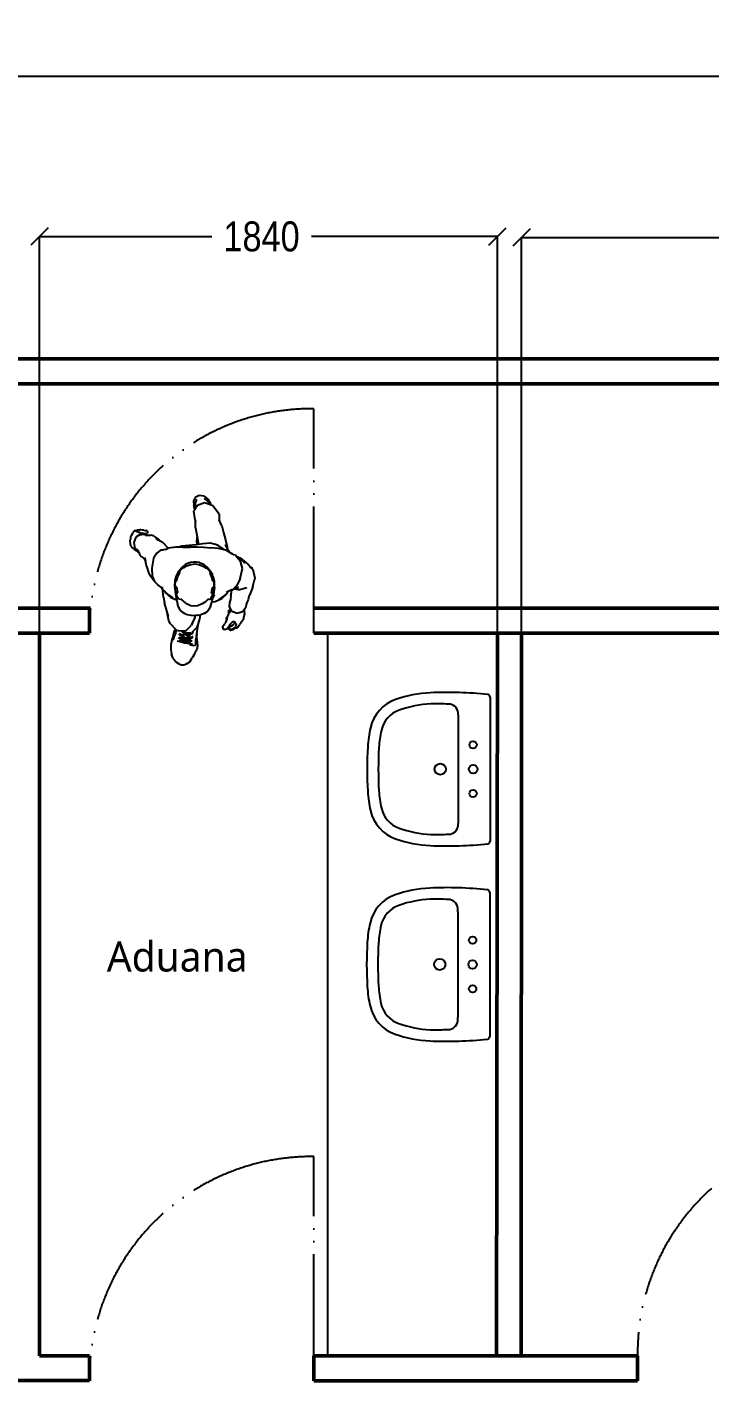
# Model space of a CAD drawing. Header units: millimetres. Extents: x 44692 to 172587, y -26854 to 14445.
# Drawn here: x 56220 to 58959, y -3952 to 1479 of the extents above; entities that cross this region are included whole.
import ezdxf

# ---------------------------------------------------------------- set-up
doc = ezdxf.new("R2010")
doc.units = ezdxf.units.MM
doc.header["$LTSCALE"] = 100
doc.linetypes.add('DIVIDEX2', pattern=[6.604, 5.08, -0.508, 0, -0.508, 0, -0.508])
for name, color, linetype in [('Cotas secundarias', 41, 'Continuous'), ('Muebles', 112, 'Continuous'), ('Personal', 171, 'Continuous'), ('Puertas', 43, 'DIVIDEX2'), ('rotulo', 211, 'Continuous')]:
    doc.layers.add(name, color=color, linetype=linetype)
doc.layers.add('Paredes', color=7, linetype='Continuous', lineweight=50)
doc.styles.add('OpenSans', font='OpenSans-Regular.ttf')
doc.styles.add('OpenSansCondensed-Light', font='OpenSansCondensed-Light.ttf')
doc.dimstyles.new('Cotas Mateo', dxfattribs={"dimtxt": 120, "dimasz": 70, "dimexe": 0.375, "dimexo": 0.125, "dimgap": 0.1, "dimtad": 1, "dimdec": 0, "dimzin": 12, "dimdsep": 46, "dimtxsty": 'OpenSansCondensed-Light', "dimblk": 'OBLIQUE', "dimcen": 2.5, "dimazin": 3, "dimtfac": 0.5, "dimtdec": 0, "dimtmove": 2, "dimatfit": 3, "dimarcsym": 0})
doc.dimstyles.new('Cotas Mateo 2', dxfattribs={"dimtxt": 300, "dimasz": 100, "dimexe": 0.375, "dimexo": 0.125, "dimgap": 0.1, "dimtad": 1, "dimzin": 12, "dimdsep": 46, "dimtxsty": 'OpenSansCondensed-Light', "dimblk": 'OBLIQUE', "dimcen": 2.5, "dimazin": 3, "dimtfac": 0.5, "dimtmove": 2, "dimatfit": 3, "dimarcsym": 0})

# ---------------------------------------------------------------- blocks, each defined once
blk = doc.blocks.new('_OBLIQUE')
at = {"color": 0, "linetype": 'ByBlock'}
blk.add_line((-0.5, -0.5), (0.5, 0.5), dxfattribs=at)
blk = doc.blocks.new('*D58')
at = {"layer": 'Cotas secundarias', "color": 0, "lineweight": -2, "transparency": 16777216}
for p, q in [((51869.6, 147.7), (51869.6, 1282.1)), ((51869.6, 1281.8), (62164.5, 1281.8)), ((72965.5, 1281.8), (63450.4, 1281.8)), ((72965.5, 147.7), (72965.5, 1282.1))]:
    blk.add_line(p, q, dxfattribs=at)
at = {"layer": 'Defpoints', "color": 0, "transparency": 16777216}
for p in [(72965.5, 1281.8), (51869.6, 147.6), (72965.5, 147.6)]:
    blk.add_point(p, dxfattribs=at)
at = {"layer": 'Cotas secundarias', "color": 0, "lineweight": -2, "transparency": 16777216, "xscale": 100, "yscale": 100, "zscale": 100, "rotation": 180}
blk.add_blockref('_OBLIQUE', (51869.6, 1281.8), dxfattribs=at)
at = {"layer": 'Cotas secundarias', "color": 0, "lineweight": -2, "transparency": 16777216, "xscale": 100, "yscale": 100, "zscale": 100}
blk.add_blockref('_OBLIQUE', (72965.5, 1281.8), dxfattribs=at)
at = {"layer": 'Cotas secundarias', "color": 0, "transparency": 16777216, "insert": (62807.4, 1281.8), "char_height": 300, "attachment_point": 5, "style": 'OpenSansCondensed-Light'}
blk.add_mtext('21065', dxfattribs=at)
blk = doc.blocks.new('*D61')
at = {"layer": 'Cotas secundarias', "color": 0, "lineweight": -2, "transparency": 16777216}
for p, q in [((58203.1, -952.7), (58203.1, 635)), ((58203.1, 634.6), (60353.8, 634.6)), ((63157.1, 634.6), (60776.8, 634.6)), ((63157.1, -952.7), (63157.1, 635))]:
    blk.add_line(p, q, dxfattribs=at)
at = {"layer": 'Defpoints', "color": 0, "transparency": 16777216}
for p in [(63157.1, 634.6), (58203.1, -952.8), (63157.1, -952.8)]:
    blk.add_point(p, dxfattribs=at)
at = {"layer": 'Cotas secundarias', "color": 0, "lineweight": -2, "transparency": 16777216, "xscale": 70, "yscale": 70, "zscale": 70, "rotation": 180}
blk.add_blockref('_OBLIQUE', (58203.1, 634.6), dxfattribs=at)
at = {"layer": 'Cotas secundarias', "color": 0, "lineweight": -2, "transparency": 16777216, "xscale": 70, "yscale": 70, "zscale": 70}
blk.add_blockref('_OBLIQUE', (63157.1, 634.6), dxfattribs=at)
at = {"layer": 'Cotas secundarias', "color": 0, "transparency": 16777216, "insert": (60565.3, 634.6), "char_height": 120, "attachment_point": 5, "style": 'OpenSansCondensed-Light'}
blk.add_mtext('4950', dxfattribs=at)
blk = doc.blocks.new('*D62')
at = {"layer": 'Cotas secundarias', "color": 0, "lineweight": -2, "transparency": 16777216}
for p, q in [((56269.6, -952.6), (56269.6, 638.5)), ((56269.6, 638.1), (56960, 638.1)), ((58106.1, 638.1), (57360.2, 638.1)), ((58106.1, -952.6), (58106.1, 638.5))]:
    blk.add_line(p, q, dxfattribs=at)
at = {"layer": 'Defpoints', "color": 0, "transparency": 16777216}
for p in [(56269.6, 638.1), (56269.6, -952.7), (58106.1, -952.7)]:
    blk.add_point(p, dxfattribs=at)
at = {"layer": 'Cotas secundarias', "color": 0, "lineweight": -2, "transparency": 16777216, "xscale": 70, "yscale": 70, "zscale": 70, "rotation": 180}
blk.add_blockref('_OBLIQUE', (56269.6, 638.1), dxfattribs=at)
at = {"layer": 'Cotas secundarias', "color": 0, "lineweight": -2, "transparency": 16777216, "xscale": 70, "yscale": 70, "zscale": 70}
blk.add_blockref('_OBLIQUE', (58106.1, 638.1), dxfattribs=at)
at = {"layer": 'Cotas secundarias', "color": 0, "transparency": 16777216, "insert": (57160.1, 638.1), "char_height": 120, "attachment_point": 5, "style": 'OpenSansCondensed-Light'}
blk.add_mtext('1840', dxfattribs=at)

msp = doc.modelspace()

# ---------------------------------------------------------------- linework, layer by layer
msp.add_line((58203.215, -952.79), (58203.138, -952.79))
at = {"layer": 'Muebles'}
for p, q in [((57425.196, -952.445), (57425.196, -3852.442)), ((58076.934, -1208.94), (58076.934, -1787.695)), ((57949.877, -1700.172), (57949.877, -1296.463)), ((58075.18, -1992.435), (58075.18, -2571.191)), ((57948.124, -2483.667), (57948.124, -2079.959))]:
    msp.add_line(p, q, dxfattribs=at)
for centre, radius in [((58008.519, -1400.582), 14.66), ((57876.575, -1498.317), 22.479), ((58008.519, -1498.317), 17.104), ((58008.519, -1596.053), 14.66), ((58006.765, -2184.077), 14.66), ((57874.822, -2281.813), 22.479), ((58006.765, -2281.813), 17.104), ((58006.765, -2379.549), 14.66)]:
    msp.add_circle(centre, radius, dxfattribs=at)
for centre, radius, start, end in [((57859.572, -1679.923), 488.679, 92.693036, 109.34062), ((57905.493, -2656.202), 1466.037, 83.626161, 92.693036), ((57749.519, -1366.374), 156.377, 109.34062, 167.44287), ((57859.572, -1679.923), 443.721, 92.693036, 109.34062), ((57860.995, -2657.597), 1421.079, 88.023376, 90.897999), ((57909.805, -1276.457), 39.094, 5.593717, 89.699457), ((58067.16, -1208.94), 9.774, 0, 83.626161), ((57749.519, -1366.374), 111.419, 109.34062, 167.44287), ((57705.538, -1296.463), 244.34, 0, 5.593717), ((58073.872, -1438.621), 488.679, 167.44287, 176.498218), ((58073.872, -1438.621), 443.721, 167.44287, 176.498218), ((59049.405, -1498.317), 1466.037, 176.498218, 183.501782), ((59049.405, -1498.317), 1421.079, 176.498218, 183.501782), ((58073.872, -1558.014), 488.679, 183.501782, 192.55713), ((58073.872, -1558.014), 443.721, 183.501782, 192.55713), ((57749.519, -1630.261), 156.377, 192.55713, 250.65938), ((57749.519, -1630.261), 111.419, 192.55713, 250.65938), ((57859.572, -1316.712), 443.721, 250.65938, 267.306964), ((57909.805, -1720.178), 39.094, 270.300543, 354.406283), ((57705.538, -1700.172), 244.34, 354.406283, 360), ((57859.572, -1316.712), 488.679, 250.65938, 267.306964), ((57860.995, -339.038), 1421.079, 269.102001, 271.976624), ((58067.16, -1787.695), 9.774, 276.373839, 0), ((57905.493, -340.433), 1466.037, 267.306964, 276.373839), ((57747.765, -2149.869), 156.377, 109.34062, 167.44287), ((57857.818, -2463.418), 488.679, 92.693036, 109.34062), ((57903.739, -3439.697), 1466.037, 83.626161, 92.693036), ((58065.407, -1992.435), 9.774, 0, 83.626161), ((57747.765, -2149.869), 111.419, 109.34062, 167.44287), ((57857.818, -2463.418), 443.721, 92.693036, 109.34062), ((57859.242, -3441.092), 1421.079, 88.023376, 90.897999), ((57908.052, -2059.952), 39.094, 5.593717, 89.699457), ((57703.784, -2079.959), 244.34, 0, 5.593717), ((58072.118, -2222.116), 488.679, 167.44287, 176.498218), ((58072.118, -2222.116), 443.721, 167.44287, 176.498218), ((59047.652, -2281.813), 1466.037, 176.498218, 183.501782), ((59047.652, -2281.813), 1421.079, 176.498218, 183.501782), ((58072.118, -2341.509), 488.679, 183.501782, 192.55713), ((58072.118, -2341.509), 443.721, 183.501782, 192.55713), ((57747.765, -2413.756), 111.419, 192.55713, 250.65938), ((57747.765, -2413.756), 156.377, 192.55713, 250.65938), ((57703.784, -2483.667), 244.34, 354.406283, 360), ((57857.818, -2100.207), 443.721, 250.65938, 267.306964), ((57859.242, -1122.534), 1421.079, 269.102001, 271.976624), ((57908.052, -2503.673), 39.094, 270.300543, 354.406283), ((57857.818, -2100.207), 488.679, 250.65938, 267.306964), ((57903.739, -1123.928), 1466.037, 267.306964, 276.373839), ((58065.407, -2571.191), 9.774, 276.373839, 0)]:
    msp.add_arc(centre, radius, start, end, dxfattribs=at)
at = {"layer": 'Paredes'}
for p, q in [((51869.589, 147.555), (72965.508, 147.555)), ((51969.589, 47.555), (72965.508, 47.555)), ((56003.176, -852.445), (56474.22, -852.445)), ((56469.589, -952.785), (56469.589, -852.445)), ((56952.184, -852.445), (56952.232, -852.445)), ((58203.176, -852.445), (57369.589, -852.445)), ((57369.589, -852.445), (63357.067, -852.445)), ((56469.589, -952.785), (56003.138, -952.79)), ((56269.589, -3852.442), (56269.589, -952.445)), ((58106.109, -952.75), (57369.589, -952.445)), ((63357.067, -952.64), (57425.196, -952.761)), ((58102.112, -3852.442), (58106.109, -952.445)), ((58202.015, -3852.442), (58203.138, -952.79)), ((56269.589, -3852.442), (56469.589, -3852.442)), ((56469.589, -3852.442), (56469.589, -3952.442)), ((57369.589, -3852.442), (58668.21, -3852.442)), ((57369.589, -3852.442), (57369.589, -3952.442)), ((58668.21, -3852.442), (58668.21, -3952.442)), ((58668.21, -3852.442), (58668.254, -3852.442)), ((55169.589, -3950.389), (56469.589, -3950.389)), ((57369.589, -3952.442), (58668.21, -3952.442))]:
    msp.add_line(p, q, dxfattribs=at)
at = {"layer": 'Personal'}
for p, q in [((56894.336, -408.106), (56887.177, -421.535)), ((56887.177, -421.535), (56888.248, -440.514)), ((56893.543, -431.458), (56892.869, -450.601)), ((56893.543, -431.458), (56893.671, -429.261)), ((56899.244, -416.998), (56893.671, -429.261)), ((56910.265, -400.592), (56894.336, -408.106)), ((56899.244, -416.998), (56900.088, -415.461)), ((56930.728, -430.21), (56902.524, -440.422)), ((56929.603, -402.848), (56910.265, -400.592)), ((56929.603, -402.848), (56945.032, -415.248)), ((56930.559, -412.894), (56932.167, -413.756)), ((56955.346, -438.508), (56930.728, -430.21)), ((56932.167, -413.756), (56944.637, -424.798)), ((56944.668, -424.845), (56944.637, -424.798)), ((56944.668, -424.845), (56946.026, -426.049)), ((56945.032, -415.248), (56954.767, -432.354)), ((56946.026, -426.049), (56949.431, -430.229)), ((56955.346, -438.508), (56949.431, -430.229)), ((56957.869, -439.359), (56954.767, -432.354)), ((56892.343, -457.541), (56888.248, -440.514)), ((56892.343, -457.541), (56889.089, -463.012)), ((56893.444, -497.759), (56889.089, -463.012)), ((56892.507, -457.265), (56889.714, -443.167)), ((56892.507, -457.265), (56892.343, -457.541)), ((56893.06, -456.335), (56892.507, -457.265)), ((56892.869, -450.601), (56893.06, -456.335)), ((56902.524, -440.422), (56893.06, -456.335)), ((56957.869, -439.359), (56955.346, -438.508)), ((56964.572, -441.619), (56957.869, -439.359)), ((56989.569, -474.794), (56964.572, -441.619)), ((56989.569, -474.794), (56990.676, -497.485)), ((56646.085, -547.758), (56649.494, -542.871)), ((56655.816, -541.664), (56649.494, -542.871)), ((56649.494, -542.871), (56652.073, -541.864)), ((56658.937, -540.343), (56652.073, -541.864)), ((56655.816, -541.664), (56658.445, -541.318)), ((56655.816, -541.664), (56665.921, -547.098)), ((56662.656, -538.579), (56658.937, -540.343)), ((56662.656, -538.579), (56666.469, -537.865)), ((56666.469, -537.865), (56671.494, -538.233)), ((56675.289, -538.546), (56671.494, -538.233)), ((56682.068, -539.182), (56675.289, -538.546)), ((56682.068, -539.182), (56682.754, -539.158)), ((56682.912, -539.261), (56682.068, -539.182)), ((56687.476, -539.647), (56682.754, -539.158)), ((56687.476, -539.647), (56693.792, -540.515)), ((56693.792, -540.515), (56696.335, -540.917)), ((56700.371, -542.18), (56696.335, -540.917)), ((56700.371, -542.18), (56702.802, -544.218)), ((56893.444, -497.759), (56894.716, -504.488)), ((56894.716, -504.488), (56894.661, -498.974)), ((56894.965, -529.571), (56894.716, -504.488)), ((56894.965, -529.571), (56902.105, -566.799)), ((57000.162, -522.396), (56990.676, -497.485)), ((57000.162, -522.396), (57007.794, -549.316)), ((56632.435, -583.676), (56633.679, -578.152)), ((56634.301, -594.652), (56632.435, -583.676)), ((56635.128, -574.187), (56633.679, -578.152)), ((56637.24, -606.432), (56634.301, -594.652)), ((56635.128, -574.187), (56635.337, -565.909)), ((56635.337, -565.909), (56639.194, -558.337)), ((56639.194, -558.337), (56644.42, -551.786)), ((56646.085, -547.758), (56644.42, -551.786)), ((56655.827, -568.254), (56647.525, -588.766)), ((56647.525, -588.766), (56651.249, -612.624)), ((56673.655, -556.939), (56655.827, -568.254)), ((56672.289, -550.118), (56665.921, -547.098)), ((56674.496, -551.969), (56672.289, -550.118)), ((56673.655, -556.939), (56680.059, -556.543)), ((56674.496, -551.969), (56679.556, -552.216)), ((56676.348, -553.521), (56674.496, -551.969)), ((56676.348, -553.521), (56677.568, -553.285)), ((56677.902, -554.825), (56676.348, -553.521)), ((56677.568, -553.285), (56683.042, -552.927)), ((56680.059, -556.543), (56677.902, -554.825)), ((56679.556, -552.216), (56683.364, -552.162)), ((56679.556, -552.216), (56682.799, -552.249)), ((56680.059, -556.543), (56689.075, -555.986)), ((56682.799, -552.249), (56685.128, -552.414)), ((56683.042, -552.927), (56685.687, -553.506)), ((56685.583, -551.626), (56683.364, -552.162)), ((56685.128, -552.414), (56691.969, -553.07)), ((56688.862, -555.718), (56685.687, -553.506)), ((56688.862, -555.718), (56689.075, -555.986)), ((56689.075, -555.986), (56692.685, -555.763)), ((56691.969, -553.07), (56696.153, -553.145)), ((56693.353, -557.443), (56692.378, -557.894)), ((56696.914, -559.444), (56692.378, -557.894)), ((56692.685, -555.763), (56693.353, -557.443)), ((56698.122, -559.251), (56692.685, -555.763)), ((56693.353, -557.443), (56698.122, -559.251)), ((56694.706, -559.791), (56697.917, -559.787)), ((56696.153, -553.145), (56698.771, -553.052)), ((56696.153, -553.145), (56696.509, -553.052)), ((56697.085, -559.541), (56696.914, -559.444)), ((56697.917, -559.787), (56696.914, -559.444)), ((56697.917, -559.787), (56699.529, -559.785)), ((56698.122, -559.251), (56699.529, -559.785)), ((56698.771, -553.052), (56701.055, -552.248)), ((56699.529, -559.785), (56700.829, -559.783)), ((56700.829, -559.783), (56706.806, -559.1)), ((56703.074, -549.245), (56701.055, -552.248)), ((56702.802, -544.218), (56703.46, -546.4)), ((56703.46, -546.4), (56703.074, -549.245)), ((56706.806, -559.1), (56714.294, -559.273)), ((56714.294, -559.273), (56719.154, -558.704)), ((56719.154, -558.704), (56725.602, -560.502)), ((56745.724, -573.766), (56725.602, -560.502)), ((56734.99, -572.224), (56741.329, -577.203)), ((56741.329, -577.203), (56752.857, -582.337)), ((56750.662, -579.282), (56745.724, -573.766)), ((56752.857, -582.337), (56750.662, -579.282)), ((56752.857, -582.337), (56753.185, -582.483)), ((56753.185, -582.483), (56762.993, -587.714)), ((56762.993, -587.714), (56785.926, -612.43)), ((56900.509, -586.739), (56902.276, -567.701)), ((56902.769, -597.718), (56900.509, -586.739)), ((56902.105, -566.799), (56902.276, -567.701)), ((56902.276, -567.701), (56907.802, -596.874)), ((56907.802, -596.874), (56902.769, -597.718)), ((56924.442, -594.087), (56907.802, -596.874)), ((56954.912, -591.638), (56924.442, -594.087)), ((56984.478, -599.838), (56954.912, -591.638)), ((57007.794, -549.316), (57015.548, -578.08)), ((57021.362, -609.288), (57015.37, -596.708)), ((57015.548, -578.08), (57021.895, -607.012)), ((56637.24, -606.432), (56646.116, -614.438)), ((56647.345, -615.496), (56646.116, -614.438)), ((56647.345, -615.496), (56654.637, -621.487)), ((56651.249, -612.624), (56667.503, -627.9)), ((56653.978, -619.945), (56662.253, -625.002)), ((56665.358, -626.909), (56654.637, -621.487)), ((56657.584, -613.375), (56658.106, -614.821)), ((56658.106, -614.821), (56659.521, -616.047)), ((56659.521, -616.047), (56662.783, -620.257)), ((56662.253, -625.002), (56665.358, -626.909)), ((56662.783, -620.257), (56666.994, -626.019)), ((56665.358, -626.909), (56667.733, -628.752)), ((56666.994, -626.019), (56667.503, -627.9)), ((56667.503, -627.9), (56667.733, -628.752)), ((56667.733, -628.752), (56668.734, -632.451)), ((56668.734, -632.451), (56671.519, -640.187)), ((56671.519, -640.187), (56676.96, -645.779)), ((56676.96, -645.779), (56685.497, -650.992)), ((56685.497, -650.992), (56690.727, -656.023)), ((56690.295, -649.556), (56694.4, -662.271)), ((56740.451, -631.231), (56726.484, -652.503)), ((56755.128, -620.18), (56740.451, -631.231)), ((56755.128, -620.18), (56757.021, -618.8)), ((56757.021, -618.8), (56766.331, -618.642)), ((56775.423, -616.978), (56766.331, -618.642)), ((56775.423, -616.978), (56785.926, -612.43)), ((56785.926, -612.43), (56787.02, -611.956)), ((56815.733, -607.58), (56787.02, -611.956)), ((56829.206, -607.97), (56815.733, -607.58)), ((56838.611, -604.007), (56829.206, -607.97)), ((56844.491, -608.412), (56829.206, -607.97)), ((56868.634, -601.689), (56838.611, -604.007)), ((56844.491, -608.412), (56873.092, -607.106)), ((56896.23, -598.813), (56868.634, -601.689)), ((56870.018, -606.395), (56878.473, -606.885)), ((56873.092, -607.106), (56878.473, -606.885)), ((56878.473, -606.885), (56900.441, -605.98)), ((56902.769, -597.718), (56896.23, -598.813)), ((56900.441, -605.98), (56928.236, -607.551)), ((56928.236, -607.551), (56957.258, -610.074)), ((56987.196, -612.589), (56957.258, -610.074)), ((57010.168, -617.646), (56984.478, -599.838)), ((57010.627, -618.121), (56987.196, -612.589)), ((57010.627, -618.121), (57010.168, -617.646)), ((57016.13, -619.421), (57010.627, -618.121)), ((57030.108, -627.603), (57016.13, -619.421)), ((57024.236, -615.28), (57021.362, -609.288)), ((57024.236, -615.28), (57021.895, -607.012)), ((57026.9, -620.836), (57024.236, -615.28)), ((57026.9, -620.836), (57030.108, -627.603)), ((57045.57, -636.654), (57030.108, -627.603)), ((57045.57, -636.654), (57055.707, -639.163)), ((57055.707, -639.163), (57061.211, -645.995)), ((57061.211, -645.995), (57064.271, -646.031)), ((57061.211, -645.995), (57075.128, -663.267)), ((57064.271, -646.031), (57067.109, -648.489)), ((57067.109, -648.489), (57073.83, -650.481)), ((57067.109, -648.489), (57090.657, -668.89)), ((57073.83, -650.481), (57104.925, -676.579)), ((56690.727, -656.023), (56694.265, -662.016)), ((56694.265, -662.016), (56694.4, -662.271)), ((56694.4, -662.271), (56694.519, -662.639)), ((56697.058, -675.719), (56694.519, -662.639)), ((56698.738, -683.39), (56697.058, -675.719)), ((56698.738, -683.39), (56707.074, -709.562)), ((56726.484, -652.503), (56720.048, -691.433)), ((56720.048, -691.433), (56720.775, -724.432)), ((56827.522, -703.835), (56817.635, -722.771)), ((56841.655, -687.369), (56827.522, -703.835)), ((56829.999, -705.491), (56830.791, -704.016)), ((56829.999, -705.491), (56832.194, -710.113)), ((56830.791, -704.016), (56843.49, -689.847)), ((56856.878, -676.374), (56841.655, -687.369)), ((56847.547, -691.582), (56843.49, -689.847)), ((56847.547, -691.582), (56860.857, -682.722)), ((56875.136, -669.274), (56856.878, -676.374)), ((56860.857, -682.722), (56876.954, -676.62)), ((56886.914, -667.962), (56875.136, -669.274)), ((56876.954, -676.62), (56892.776, -674.931)), ((56886.914, -667.962), (56887.09, -667.278)), ((56887.961, -667.845), (56886.914, -667.962)), ((56887.09, -667.278), (56888.136, -667.169)), ((56888.136, -667.169), (56887.961, -667.845)), ((56889.031, -667.726), (56887.961, -667.845)), ((56889.031, -667.726), (56888.136, -667.169)), ((56893.061, -667.277), (56889.031, -667.726)), ((56892.776, -674.931), (56908.524, -677.166)), ((56897.509, -667.928), (56893.061, -667.277)), ((56898.48, -667.344), (56897.509, -667.928)), ((56898.639, -668.093), (56897.509, -667.928)), ((56898.639, -668.093), (56898.48, -667.344)), ((56898.48, -667.344), (56899.543, -667.485)), ((56899.703, -668.249), (56898.639, -668.093)), ((56899.543, -667.485), (56899.703, -668.249)), ((56910.89, -669.887), (56899.703, -668.249)), ((56908.524, -677.166), (56924.42, -683.81)), ((56910.89, -669.887), (56911.082, -669.947)), ((56921.093, -674.271), (56911.082, -669.947)), ((56928.874, -677.615), (56921.093, -674.271)), ((56924.42, -683.81), (56937.412, -693.128)), ((56943.705, -689.107), (56928.874, -677.615)), ((56928.874, -677.615), (56929.096, -677.727)), ((56943.705, -689.107), (56929.096, -677.727)), ((56941.735, -691.539), (56937.412, -693.128)), ((56940.762, -692.126), (56940.892, -692.197)), ((56940.892, -692.197), (56940.781, -692.115)), ((56941.083, -692.083), (56940.957, -692.009)), ((56953.463, -706.125), (56941.735, -691.539)), ((56953.59, -701.459), (56943.705, -689.107)), ((56943.867, -689.222), (56943.705, -689.107)), ((56953.59, -701.459), (56943.867, -689.222)), ((56957.26, -706.044), (56953.59, -701.459)), ((57073.697, -733.416), (57083.693, -693.477)), ((57083.693, -693.477), (57075.128, -663.267)), ((57093.375, -672.834), (57090.657, -668.89)), ((57110.534, -683.196), (57104.925, -676.579)), ((57113.803, -687.257), (57110.534, -683.196)), ((57113.803, -687.257), (57122.118, -692.564)), ((57113.909, -687.388), (57113.803, -687.257)), ((57113.909, -687.388), (57119.28, -690.796)), ((57115.765, -689.693), (57113.909, -687.388)), ((57122.118, -692.564), (57119.28, -690.796)), ((57128.227, -702.2), (57122.118, -692.564)), ((57133.623, -727.663), (57128.227, -702.2)), ((56707.074, -709.562), (56710.726, -718.163)), ((56730.648, -746.106), (56710.726, -718.163)), ((56720.775, -724.432), (56730.648, -746.106)), ((56744.497, -759.052), (56730.648, -746.106)), ((56758.963, -769.784), (56744.497, -759.052)), ((56812.182, -741.803), (56810.682, -764.949)), ((56817.635, -722.771), (56812.182, -741.803)), ((56814.071, -764.051), (56814.988, -743.32)), ((56814.988, -743.32), (56815.787, -742.373)), ((56815.787, -742.373), (56819.603, -740.986)), ((56819.603, -740.986), (56824.621, -725.744)), ((56824.621, -725.744), (56832.194, -710.113)), ((56952.13, -712.181), (56954.661, -707.631)), ((56952.13, -712.181), (56959.167, -728.057)), ((56953.463, -706.125), (56954.661, -707.631)), ((56957.26, -706.044), (56957.3, -706.127)), ((56957.335, -706.171), (56957.3, -706.127)), ((56959.119, -709.917), (56957.335, -706.171)), ((56959.119, -709.917), (56959.144, -709.946)), ((56959.144, -709.946), (56961.641, -712.812)), ((56962.497, -716.942), (56959.144, -709.946)), ((56959.167, -728.057), (56963.656, -743.452)), ((56961.641, -712.812), (56962.497, -716.942)), ((56962.497, -716.942), (56962.502, -716.964)), ((56966.48, -725.314), (56962.502, -716.964)), ((56963.656, -743.452), (56967.599, -744.97)), ((56971.269, -744.525), (56966.48, -725.314)), ((56966.557, -725.412), (56966.48, -725.314)), ((56971.269, -744.525), (56966.557, -725.412)), ((56967.599, -744.97), (56968.156, -745.946)), ((56968.156, -745.946), (56968.343, -766.687)), ((56971.971, -767.706), (56971.269, -744.525)), ((56971.311, -744.566), (56971.269, -744.525)), ((56972.007, -767.568), (56971.311, -744.566)), ((57073.697, -733.416), (57061.462, -761.673)), ((57124.589, -765.062), (57131.266, -739.294)), ((57133.623, -727.663), (57131.266, -739.294)), ((56762.235, -775.887), (56758.963, -769.784)), ((56764.956, -774.23), (56758.963, -769.784)), ((56762.235, -775.887), (56764.415, -778.059)), ((56764.305, -784.543), (56764.415, -778.059)), ((56766.917, -808.473), (56764.305, -784.543)), ((56764.415, -778.059), (56771.495, -785.109)), ((56766.917, -808.473), (56771.096, -830.758)), ((56771.495, -785.109), (56773.904, -788.952)), ((56771.495, -785.109), (56783.327, -796.893)), ((56773.904, -788.952), (56783.327, -796.893)), ((56773.904, -788.952), (56795.739, -809.019)), ((56783.327, -796.893), (56804.724, -810.667)), ((56795.739, -809.019), (56819.118, -819.667)), ((56810.682, -764.949), (56814.773, -794.928)), ((56814.47, -764.98), (56814.071, -764.051)), ((56818.72, -767.117), (56814.47, -764.98)), ((56814.773, -794.928), (56818.854, -818.35)), ((56817.641, -796.067), (56818.701, -794.318)), ((56826.95, -814.507), (56817.641, -796.067)), ((56818.701, -794.318), (56822.772, -787.97)), ((56818.701, -794.318), (56818.721, -794.364)), ((56818.72, -767.117), (56822.772, -787.97)), ((56822.772, -787.97), (56823.182, -790.082)), ((56828.349, -816.311), (56826.95, -814.507)), ((56828.349, -816.311), (56835.127, -814.455)), ((56835.127, -814.455), (56845.537, -824.984)), ((56963.565, -798.565), (56953.654, -816.69)), ((56958.872, -790.298), (56963.649, -769.593)), ((56962.954, -796.787), (56958.872, -790.298)), ((56966.929, -797.547), (56962.133, -820.81)), ((56962.29, -820.454), (56965.428, -805.061)), ((56962.954, -796.787), (56963.565, -798.565)), ((56963.649, -769.593), (56968.137, -767.612)), ((56965.428, -805.061), (56966.929, -797.547)), ((56965.428, -805.061), (56971.943, -804.937)), ((56971.971, -767.706), (56966.929, -797.547)), ((56966.929, -797.547), (56967.028, -797.207)), ((56967.028, -797.207), (56967.475, -794.539)), ((56967.475, -794.539), (56971.971, -767.706)), ((56971.943, -804.937), (56967.475, -794.539)), ((56968.343, -766.687), (56968.137, -767.612)), ((56971.971, -767.706), (56972.007, -767.568)), ((56974.292, -825.512), (57001.024, -814.06)), ((56990.161, -817.126), (57008.898, -804.723)), ((57001.024, -814.06), (57020.982, -794.322)), ((57008.898, -804.723), (57020.982, -794.322)), ((57023.463, -787.056), (57018.94, -791.383)), ((57023.463, -787.056), (57019.387, -788.926)), ((57020.982, -794.322), (57026.193, -785.804)), ((57026.193, -785.804), (57023.463, -787.056)), ((57029.362, -784.351), (57026.193, -785.804)), ((57041.381, -779.079), (57029.362, -784.351)), ((57036.391, -802.201), (57035.412, -817.683)), ((57036.391, -802.201), (57039.659, -788.838)), ((57039.659, -788.838), (57041.381, -779.079)), ((57041.506, -779.024), (57041.339, -782.788)), ((57041.506, -779.024), (57041.381, -779.079)), ((57043.061, -778.342), (57041.506, -779.024)), ((57061.462, -761.673), (57043.061, -778.342)), ((57043.061, -778.342), (57050.671, -774.814)), ((57050.671, -774.814), (57057.793, -771.512)), ((57050.671, -774.814), (57053.229, -775.172)), ((57053.229, -775.172), (57059.257, -775.881)), ((57057.793, -771.512), (57067.065, -767.213)), ((57057.793, -771.512), (57068.392, -767.566)), ((57067.935, -778.993), (57059.257, -775.881)), ((57059.257, -775.881), (57064.429, -776.489)), ((57072.8, -778.412), (57067.935, -778.993)), ((57101.177, -770.643), (57072.8, -778.412)), ((57109.681, -805.768), (57105.861, -819.404)), ((57115.142, -791.504), (57109.681, -805.768)), ((57121.402, -777.785), (57115.142, -791.504)), ((57124.589, -765.062), (57121.402, -777.785)), ((56780.214, -863.43), (56771.096, -830.758)), ((56788.807, -903.4), (56780.214, -863.43)), ((56786.635, -886.438), (56780.214, -863.43)), ((56818.854, -818.35), (56819.118, -819.667)), ((56819.118, -819.667), (56819.896, -823.543)), ((56819.896, -823.543), (56821.053, -829.364)), ((56821.15, -829.788), (56821.053, -829.364)), ((56821.15, -829.788), (56824.856, -844.412)), ((56824.856, -844.412), (56830.977, -856.612)), ((56830.977, -856.612), (56838.836, -865.499)), ((56838.836, -865.499), (56849.796, -873.015)), ((56845.537, -824.984), (56858.528, -834.572)), ((56873.985, -841.198), (56858.528, -834.572)), ((56873.985, -841.198), (56889.883, -843.517)), ((56889.883, -843.517), (56905.85, -841.749)), ((56921.519, -835.649), (56905.85, -841.749)), ((56934.843, -826.517), (56921.519, -835.649)), ((56930.192, -874.003), (56940.658, -867.244)), ((56945.621, -816.347), (56934.843, -826.517)), ((56940.658, -867.244), (56948.95, -858.396)), ((56952.486, -818.447), (56945.621, -816.347)), ((56948.95, -858.396), (56955.337, -846.644)), ((56948.95, -858.396), (56949.175, -858.156)), ((56949.175, -858.156), (56955.337, -846.644)), ((56953.654, -816.69), (56952.486, -818.447)), ((56955.337, -846.644), (56959.173, -833.167)), ((56955.503, -846.237), (56955.337, -846.644)), ((56955.503, -846.237), (56959.383, -832.721)), ((56959.173, -833.167), (56962.133, -820.81)), ((56959.383, -832.721), (56960.672, -827.28)), ((56960.672, -827.28), (56962.29, -820.454)), ((56960.672, -827.28), (56974.292, -825.512)), ((57027.103, -862.431), (57026.004, -866.623)), ((57026.004, -866.623), (57027.421, -869.753)), ((57027.103, -862.431), (57031.371, -860.255)), ((57034.425, -865.096), (57030.169, -870.598)), ((57031.838, -829.442), (57030.476, -847.31)), ((57030.476, -847.31), (57037.23, -859.331)), ((57036.926, -859.316), (57031.371, -860.255)), ((57035.412, -817.683), (57031.838, -829.442)), ((57037.556, -859.912), (57034.425, -865.096)), ((57038.49, -861.574), (57034.425, -865.096)), ((57036.926, -859.316), (57037.23, -859.331)), ((57037.23, -859.331), (57037.556, -859.912)), ((57037.556, -859.912), (57038.49, -861.574)), ((57038.49, -861.574), (57040.351, -864.886)), ((57040.351, -864.886), (57061.634, -872.183)), ((57061.634, -872.183), (57083.54, -866.281)), ((57083.54, -866.281), (57089.69, -858.317)), ((57089.69, -858.317), (57096.907, -848.972)), ((57089.69, -858.317), (57089.773, -859.773)), ((57089.773, -859.773), (57090.516, -864.43)), ((57089.773, -859.773), (57089.822, -860.639)), ((57090.516, -864.43), (57091.218, -873.843)), ((57098.373, -837.61), (57096.907, -848.972)), ((57102.811, -827.313), (57098.373, -837.61)), ((57105.861, -819.404), (57102.811, -827.313)), ((56795.304, -915.889), (56788.807, -903.4)), ((56795.304, -915.889), (56814.439, -936.369)), ((56849.796, -873.015), (56862.266, -878.21)), ((56862.266, -878.21), (56876.171, -880.815)), ((56876.171, -880.815), (56889.486, -882.255)), ((56876.704, -923.874), (56877.446, -922.305)), ((56891.541, -892.382), (56877.446, -922.305)), ((56883.764, -909.114), (56877.446, -922.305)), ((56892.348, -891.188), (56883.764, -909.114)), ((56883.849, -909.019), (56883.764, -909.114)), ((56889.486, -882.255), (56895.527, -881.784)), ((56892.348, -891.188), (56895.27, -882.629)), ((56895.527, -881.784), (56895.509, -882.396)), ((56903.764, -881.141), (56895.527, -881.784)), ((56900.807, -955.928), (56905.282, -918.365)), ((56901.764, -928.334), (56905.282, -918.365)), ((56903.764, -881.141), (56903.827, -881.139)), ((56903.827, -881.139), (56913.087, -879.704)), ((56905.282, -918.365), (56911.527, -900.67)), ((56911.527, -900.67), (56913.3, -887.862)), ((56913.087, -879.704), (56916.798, -879.133)), ((56913.3, -887.862), (56913.087, -879.704)), ((56930.192, -874.003), (56916.798, -879.133)), ((57006.313, -924.978), (57007.208, -922.476)), ((57008.716, -918.898), (57007.208, -922.476)), ((57008.716, -918.898), (57012.501, -914.34)), ((57014.003, -912.503), (57012.501, -914.34)), ((57017.175, -908.501), (57014.003, -912.503)), ((57018.174, -906.287), (57017.175, -908.501)), ((57018.124, -907.207), (57018.174, -906.287)), ((57018.174, -906.287), (57018.339, -903.237)), ((57019.735, -898.64), (57018.339, -903.237)), ((57019.637, -893.388), (57020.834, -890.559)), ((57019.963, -896.483), (57019.637, -893.388)), ((57020.247, -897.357), (57019.735, -898.64)), ((57020.238, -897.327), (57019.963, -896.483)), ((57020.31, -897.138), (57020.143, -896.458)), ((57020.32, -897.176), (57020.238, -897.327)), ((57020.247, -897.357), (57020.238, -897.327)), ((57020.965, -895.428), (57020.31, -897.138)), ((57020.32, -897.176), (57020.31, -897.138)), ((57020.834, -890.559), (57021.625, -889.96)), ((57020.965, -895.428), (57020.94, -895.623)), ((57021.625, -889.96), (57020.965, -895.428)), ((57021.984, -886.98), (57021.625, -889.96)), ((57026.921, -874.798), (57021.984, -886.98)), ((57029.955, -870.875), (57026.921, -874.798)), ((57028.417, -870.406), (57027.421, -869.753)), ((57027.421, -869.753), (57030.169, -870.598)), ((57028.417, -870.406), (57029.955, -870.875)), ((57030.898, -922.089), (57029.813, -924.483)), ((57030.169, -870.598), (57029.955, -870.875)), ((57032.629, -918.545), (57030.898, -922.089)), ((57032.414, -920.482), (57032.629, -918.545)), ((57034.436, -923.252), (57032.414, -920.482)), ((57033.191, -917.395), (57032.629, -918.545)), ((57033.191, -917.395), (57037.556, -912.679)), ((57037.316, -924.771), (57034.436, -923.252)), ((57034.436, -923.252), (57035.948, -923.316)), ((57035.948, -923.316), (57038.887, -922.252)), ((57037.472, -924.776), (57040.311, -923.248)), ((57037.556, -912.679), (57041.329, -909.865)), ((57038.887, -922.252), (57043.489, -920.556)), ((57040.215, -925.138), (57042.038, -922.635)), ((57040.311, -923.248), (57042.038, -922.635)), ((57046.484, -907.017), (57041.329, -909.865)), ((57042.038, -922.635), (57042.43, -922.097)), ((57044.436, -920.301), (57042.43, -922.097)), ((57043.489, -920.556), (57044.436, -920.301)), ((57046.755, -918.225), (57044.436, -920.301)), ((57046.55, -906.98), (57046.484, -907.017)), ((57048.669, -907.486), (57046.484, -907.017)), ((57046.755, -918.225), (57049.548, -916.734)), ((57047.353, -908.951), (57048.669, -907.486)), ((57050.179, -907.811), (57048.669, -907.486)), ((57049.128, -918.322), (57049.548, -916.734)), ((57049.548, -916.734), (57049.65, -916.351)), ((57051.808, -911.167), (57049.65, -916.351)), ((57050.179, -907.811), (57051.08, -908.649)), ((57051.224, -908.035), (57050.179, -907.811)), ((57051.08, -908.649), (57051.808, -911.167)), ((57051.224, -908.035), (57056.929, -913.811)), ((57055.914, -909.043), (57051.224, -908.035)), ((57051.808, -911.167), (57053.141, -915.776)), ((57057.304, -921.861), (57054.95, -927.647)), ((57056.929, -913.811), (57058.262, -920.247)), ((57057.304, -921.861), (57058.262, -920.247)), ((57066.921, -925.844), (57071.19, -919.878)), ((57071.19, -919.878), (57073.398, -917.729)), ((57081.504, -906.561), (57073.398, -917.729)), ((57087.088, -897.896), (57081.504, -906.561)), ((57087.088, -897.896), (57090.644, -883.655)), ((57090.968, -878.112), (57090.644, -883.655)), ((57091.045, -877.829), (57090.968, -878.112)), ((57090.979, -877.929), (57090.968, -878.112)), ((57091.218, -873.843), (57090.979, -877.929)), ((57091.045, -877.829), (57090.979, -877.929)), ((57091.218, -873.843), (57091.045, -877.829)), ((56807.339, -958.316), (56800.34, -979.971)), ((56805.047, -980.788), (56812.228, -960.389)), ((56807.339, -958.316), (56812.646, -940.962)), ((56817.769, -939.934), (56811.412, -958.819)), ((56818.032, -940.215), (56812.228, -960.389)), ((56812.646, -940.962), (56814.439, -936.369)), ((56814.439, -936.369), (56814.585, -936.526)), ((56814.498, -936.764), (56814.585, -936.526)), ((56814.585, -936.526), (56817.769, -939.934)), ((56817.769, -939.934), (56818.032, -940.215)), ((56818.032, -940.215), (56820.046, -942.371)), ((56827.593, -944.039), (56820.046, -942.371)), ((56825.309, -970.498), (56826.753, -971.766)), ((56826.753, -971.766), (56836.851, -978.094)), ((56838.822, -944.26), (56827.593, -944.039)), ((56828.031, -955.425), (56829.23, -957.552)), ((56828.788, -969.939), (56828.424, -969.57)), ((56828.788, -969.939), (56838.44, -976.191)), ((56829.23, -957.552), (56840.13, -966.077)), ((56831.716, -954.994), (56830.977, -953.604)), ((56832.033, -970.794), (56831.3, -970.565)), ((56831.716, -954.994), (56835.925, -958.468)), ((56832.033, -970.794), (56844.328, -974.767)), ((56835.819, -968.845), (56839.09, -969.82)), ((56835.925, -958.468), (56844.348, -959.941)), ((56835.925, -958.468), (56841.622, -963.17)), ((56838.44, -976.191), (56848.448, -981.443)), ((56838.822, -944.26), (56844.687, -949.791)), ((56844.344, -944.368), (56838.822, -944.26)), ((56840.13, -966.077), (56849.195, -972.244)), ((56841.372, -970.499), (56845.027, -971.588)), ((56841.622, -963.17), (56853.496, -971.725)), ((56843.67, -955.411), (56845.459, -955.645)), ((56844.328, -974.767), (56856.624, -976.706)), ((56844.344, -944.368), (56846.283, -946.272)), ((56845.901, -944.399), (56844.344, -944.368)), ((56857.522, -960.842), (56844.348, -959.941)), ((56844.687, -949.791), (56852.963, -956.069)), ((56845.027, -971.588), (56849.195, -972.244)), ((56845.459, -955.645), (56852.963, -956.069)), ((56845.901, -944.399), (56859.276, -952.075)), ((56854.861, -944.574), (56845.901, -944.399)), ((56846.003, -946.31), (56852.907, -951.696)), ((56846.283, -946.272), (56852.907, -951.696)), ((56849.195, -972.244), (56850.836, -973.361)), ((56852.907, -951.696), (56858.511, -956.067)), ((56852.963, -956.069), (56853.166, -956.223)), ((56857.422, -973.254), (56853.496, -971.725)), ((56853.786, -956.115), (56857.34, -956.315)), ((56876.704, -923.874), (56854.861, -944.574)), ((56855.791, -973.283), (56856.408, -973.38)), ((56857.422, -973.254), (56856.408, -973.38)), ((56857.996, -976.536), (56856.624, -976.706)), ((56857.34, -956.315), (56858.511, -956.067)), ((56867.88, -971.954), (56857.422, -973.254)), ((56857.522, -960.842), (56858.876, -960.554)), ((56863.962, -975.802), (56857.996, -976.536)), ((56857.996, -976.536), (56864.07, -978.722)), ((56858.511, -956.067), (56868.975, -953.851)), ((56858.876, -960.554), (56863.11, -959.655)), ((56858.876, -960.554), (56862.311, -963.159)), ((56859.276, -952.075), (56874.252, -951.805)), ((56862.311, -963.159), (56871.268, -966.512)), ((56863.11, -959.655), (56869.945, -958.202)), ((56863.11, -959.655), (56863.369, -959.857)), ((56869.029, -962.212), (56863.369, -959.857)), ((56864.006, -975.819), (56863.962, -975.802)), ((56868.834, -975.201), (56864.006, -975.819)), ((56864.006, -975.819), (56864.795, -976.028)), ((56867.88, -971.954), (56873.036, -970.519)), ((56868.834, -975.201), (56873.171, -974.001)), ((56868.975, -953.851), (56874.973, -951.997)), ((56869.945, -958.202), (56874.359, -956.752)), ((56872.931, -967.797), (56874.359, -956.752)), ((56873.036, -970.519), (56872.931, -967.797)), ((56873.036, -970.519), (56879.717, -968.66)), ((56873.171, -974.001), (56881.722, -971.634)), ((56873.476, -981.897), (56873.171, -974.001)), ((56874.359, -956.752), (56882.055, -954.224)), ((56874.973, -951.997), (56875.008, -951.727)), ((56874.973, -951.997), (56875.665, -951.771)), ((56875.665, -951.771), (56875.698, -951.773)), ((56875.698, -951.773), (56875.946, -951.696)), ((56879.717, -968.66), (56881.816, -966.996)), ((56880.828, -950.245), (56882.219, -948.789)), ((56881.722, -971.634), (56884.611, -969.242)), ((56881.816, -966.996), (56882.323, -966.6)), ((56882.055, -954.224), (56885.113, -951.661)), ((56882.219, -948.789), (56882.373, -948.671)), ((56882.373, -948.671), (56901.764, -928.334)), ((56884.164, -965.984), (56882.993, -965.972)), ((56884.519, -968.498), (56884.164, -965.984)), ((56884.902, -947.696), (56884.41, -947.64)), ((56884.471, -968.496), (56884.519, -968.498)), ((56884.611, -969.242), (56884.519, -968.498)), ((56885.302, -950.803), (56884.902, -947.696)), ((56884.985, -950.747), (56885.065, -950.761)), ((56885.113, -951.661), (56885.302, -950.803)), ((56898.742, -964.619), (56894.96, -980.163)), ((56899.218, -973.299), (56898.732, -978.62)), ((56898.742, -964.619), (56900.807, -955.928)), ((56899.653, -968.544), (56899.218, -973.299)), ((56899.218, -978.905), (56899.218, -973.299)), ((56900.807, -955.928), (56899.653, -968.544)), ((56899.653, -968.544), (56900.271, -978.768)), ((57004.775, -931.948), (57005.201, -928.227)), ((57004.775, -931.948), (57005.808, -934.647)), ((57005.201, -928.227), (57006.313, -924.978)), ((57006.45, -936.928), (57005.808, -934.647)), ((57005.808, -934.647), (57006.561, -936.613)), ((57011.44, -939.126), (57006.45, -936.928)), ((57015.582, -938.259), (57011.44, -939.126)), ((57019.154, -936.396), (57015.582, -938.259)), ((57023.046, -933.449), (57019.154, -936.396)), ((57026.096, -930.289), (57023.046, -933.449)), ((57026.096, -930.289), (57028.551, -926.686)), ((57028.551, -926.686), (57029.813, -924.483)), ((57029.634, -935.77), (57030.049, -933.073)), ((57031.311, -938.606), (57029.634, -935.77)), ((57030.049, -933.073), (57029.913, -935.233)), ((57030.187, -930.864), (57030.049, -933.073)), ((57031.894, -928.878), (57030.187, -930.864)), ((57031.311, -938.606), (57032.155, -939.369)), ((57031.894, -928.878), (57035.499, -925.838)), ((57032.155, -939.369), (57034.627, -938.552)), ((57032.155, -939.369), (57035.112, -941.106)), ((57034.627, -938.552), (57038.395, -937.038)), ((57035.112, -941.106), (57036.984, -941.061)), ((57035.499, -925.838), (57037.472, -924.776)), ((57039.405, -940.354), (57036.984, -941.061)), ((57037.316, -924.771), (57037.472, -924.776)), ((57038.395, -937.038), (57041.062, -936.39)), ((57039.156, -940.082), (57040.066, -939.671)), ((57039.405, -940.354), (57040.066, -939.671)), ((57040.066, -939.671), (57042.764, -938.455)), ((57041.062, -936.39), (57043.332, -935.368)), ((57042.764, -938.455), (57045.734, -937.458)), ((57043.332, -935.368), (57047.029, -933.407)), ((57045.734, -937.458), (57048.989, -936.334)), ((57047.029, -933.407), (57051.074, -931.554)), ((57048.989, -936.334), (57052.612, -933.908)), ((57051.074, -931.554), (57053.687, -930.419)), ((57056.432, -932.595), (57052.612, -933.908)), ((57053.687, -930.419), (57054.95, -927.647)), ((57056.432, -932.595), (57061.055, -931.925)), ((57064.853, -928.642), (57061.055, -931.925)), ((57064.853, -928.642), (57066.921, -925.844)), ((56797.057, -994.178), (56795.546, -1000.225)), ((56795.546, -1000.225), (56796.265, -1019.274)), ((56796.265, -1019.274), (56799.419, -1035.216)), ((56797.057, -994.178), (56796.374, -997.135)), ((56800.34, -979.971), (56797.057, -994.178)), ((56821.41, -982.15), (56822.876, -982.907)), ((56822.876, -982.907), (56832.751, -986.772)), ((56828.571, -982.102), (56833.867, -984.211)), ((56832.751, -986.772), (56850.878, -991.672)), ((56841.646, -984.392), (56833.483, -983.263)), ((56833.867, -984.211), (56851.158, -988.801)), ((56836.851, -978.094), (56845.968, -982.548)), ((56842.439, -982.216), (56839.437, -981.664)), ((56854.447, -985.502), (56841.646, -984.392)), ((56842.439, -982.216), (56845.968, -982.548)), ((56845.968, -982.548), (56846.699, -982.905)), ((56848.519, -981.461), (56848.448, -981.443)), ((56850.878, -991.672), (56868.92, -993.932)), ((56850.979, -983.019), (56854.044, -983.308)), ((56851.158, -988.801), (56868.74, -990.854)), ((56854.044, -983.308), (56854.857, -983.267)), ((56854.447, -985.502), (56856, -985.448)), ((56854.857, -983.267), (56866.178, -982.706)), ((56856, -985.448), (56862.493, -985.218)), ((56856, -985.448), (56858.688, -986.105)), ((56858.688, -986.105), (56868.899, -988.654)), ((56862.493, -985.218), (56867.088, -985.055)), ((56864.07, -978.722), (56869.857, -980.038)), ((56866.178, -982.706), (56873.298, -981.896)), ((56867.088, -985.055), (56873.496, -984.377)), ((56868.74, -990.854), (56872.517, -991.389)), ((56868.899, -988.654), (56870.59, -989.164)), ((56868.92, -993.932), (56873.151, -994.44)), ((56872.557, -998.58), (56873.151, -994.44)), ((56872.557, -998.58), (56879.31, -1001.371)), ((56873.151, -994.44), (56880.035, -995.268)), ((56873.302, -991.652), (56873.496, -984.377)), ((56873.496, -984.377), (56879.593, -983.731)), ((56875.403, -981.657), (56877.824, -981.382)), ((56877.824, -981.382), (56877.973, -981.343)), ((56890.261, -1003.796), (56879.31, -1001.371)), ((56879.593, -983.731), (56882.309, -983.026)), ((56880.035, -995.268), (56882.386, -995.71)), ((56882.386, -995.71), (56882.442, -995.476)), ((56894.671, -999.886), (56890.261, -1003.796)), ((56891.261, -1036.876), (56899.029, -1021.465)), ((56894.96, -980.163), (56894.671, -999.886)), ((56899.956, -1018.843), (56899.029, -1021.465)), ((56902.986, -1003.143), (56899.956, -1018.843)), ((56900.271, -978.768), (56902.986, -1003.143)), ((56804.462, -1051.071), (56799.419, -1035.216)), ((56804.462, -1051.071), (56816.318, -1067.999)), ((56816.318, -1067.999), (56830.38, -1077.078)), ((56830.38, -1077.078), (56839.235, -1079.858)), ((56839.235, -1079.858), (56848.399, -1079.694)), ((56848.399, -1079.694), (56858.879, -1075.53)), ((56858.879, -1075.53), (56872.255, -1067.163)), ((56872.255, -1067.163), (56882.232, -1052)), ((56891.261, -1036.876), (56882.232, -1052))]:
    msp.add_line(p, q, dxfattribs=at)
at = {"layer": 'Puertas'}
for p, q in [((57369.589, -952.445), (57369.589, -52.445)), ((57369.589, -3952.442), (57369.589, -3052.442))]:
    msp.add_line(p, q, dxfattribs=at)
for centre in [(57360.756, -943.613), (59559.422, -3843.61), (57360.756, -3943.61)]:
    msp.add_arc(centre, 891.211, 89.432158, 180.567842, dxfattribs=at)

# ---------------------------------------------------------------- texts
at = {"layer": 'rotulo', "insert": (56539.413, -2190.063), "char_height": 120, "width": 1055.00166, "attachment_point": 1, "style": 'OpenSans'}
msp.add_mtext('Aduana', dxfattribs=at)

# ---------------------------------------------------------------- dimensions: what is measured, and where the dimension line sits
at = {"layer": 'Cotas secundarias'}
for base, p1, p2, text, dimstyle, picture, middle in [((72965.508, 1281.774), (51869.589, 147.555), (72965.508, 147.555), '21065', 'Cotas Mateo 2', '*D58', (62807.449, 1281.774)), ((56269.589, 638.133), (58106.109, -952.75), (56269.589, -952.75), '1840', 'Cotas Mateo', '*D62', (57160.067, 638.133)), ((63157.067, 634.627), (58203.138, -952.79), (63157.067, -952.79), '4950', 'Cotas Mateo', '*D61', (60565.292, 634.627))]:
    dim = msp.add_linear_dim(base=base, p1=p1, p2=p2, text=text, dimstyle=dimstyle, dxfattribs=at)
    dim.commit()
    dim.dimension.update_dxf_attribs({"geometry": picture, "text_midpoint": middle, "dimtype": 160})

doc.saveas('drawing.dxf')
